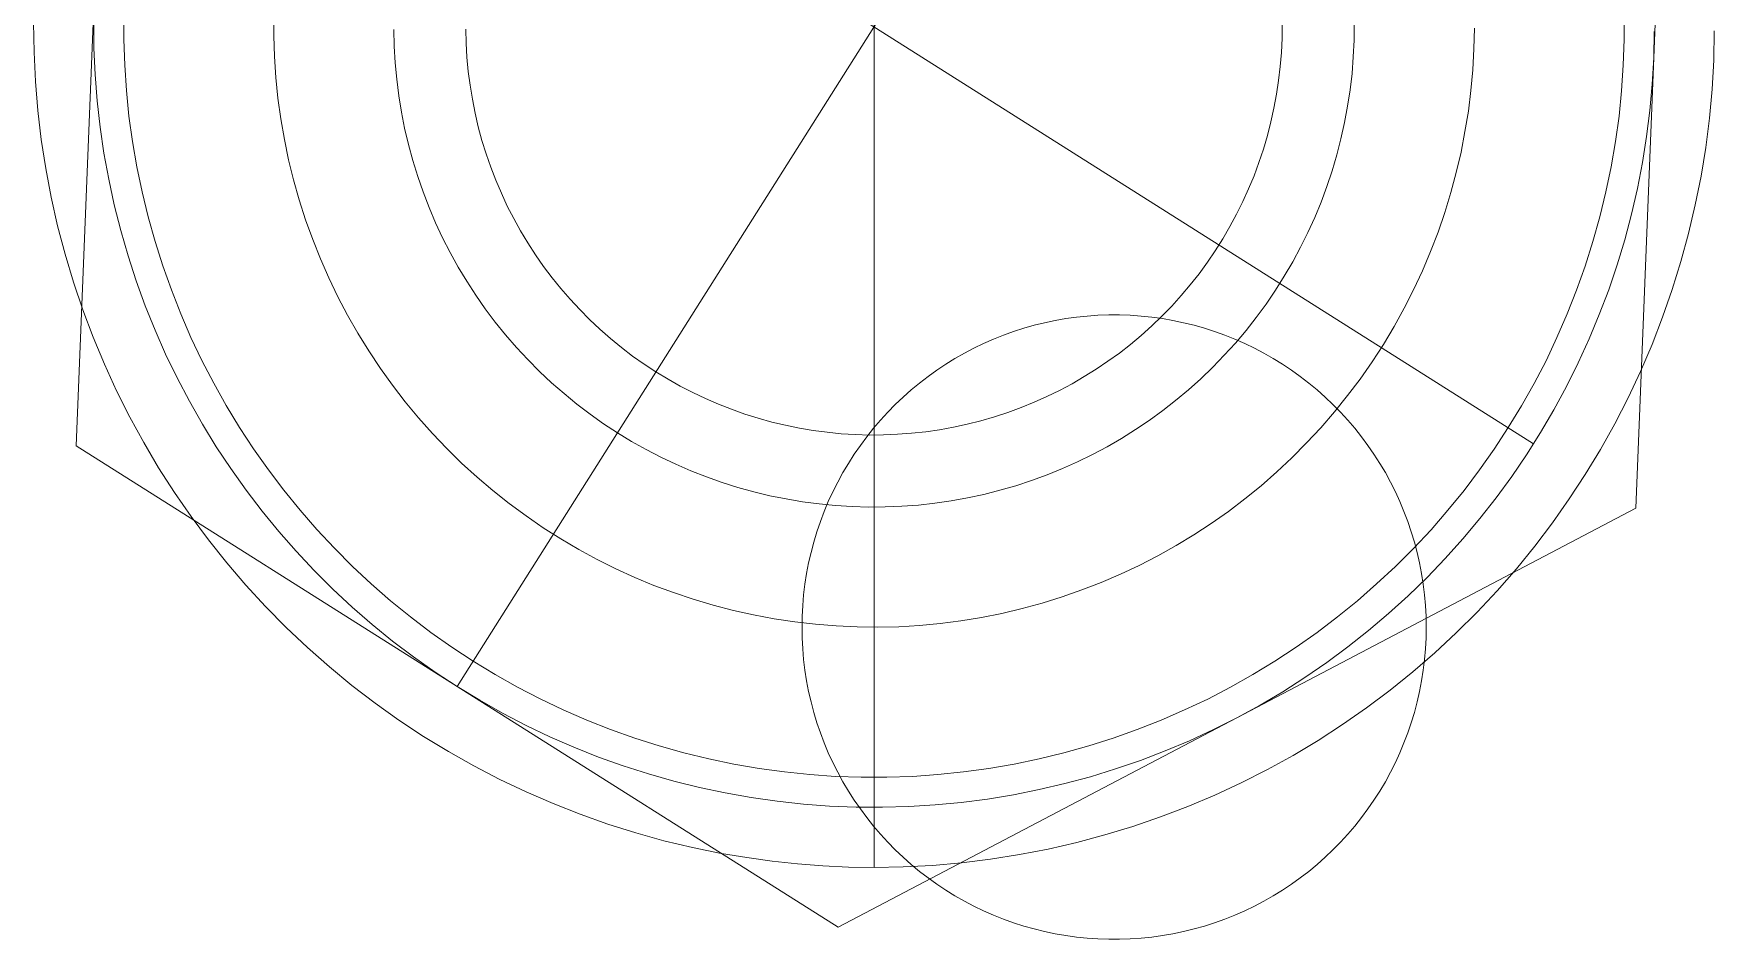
# Model space of a CAD drawing. Header units: millimetres. Extents: x -402 to 3954, y -41 to 3282.
# Drawn here: x 1657.63 to 1671.63, y 1640.31 to 1647.85 of the extents above; entities that cross this region are included whole.
import ezdxf

# ---------------------------------------------------------------- set-up
doc = ezdxf.new("R2010")
doc.units = ezdxf.units.MM
doc.layers.add('ZANO_R', color=7, linetype='Continuous', lineweight=0)

msp = doc.modelspace()

# ---------------------------------------------------------------- linework, layer by layer
at = {"layer": 'ZANO_R'}
for p, q in [((1664.632, 1640.905), (1664.632, 1654.905)), ((1661.159, 1642.41), (1668.104, 1653.4)), ((1670.126, 1644.433), (1659.137, 1651.377)), ((1671.276, 1651.395), (1671.126, 1647.646)), ((1657.987, 1644.415), (1658.137, 1648.165)), ((1657.635, 1647.693), (1657.632, 1647.937)), ((1658.132, 1647.945), (1658.134, 1647.726)), ((1658.382, 1648.013), (1658.382, 1647.799)), ((1659.632, 1647.829), (1659.632, 1648.003)), ((1668.03, 1647.809), (1668.031, 1647.926)), ((1668.631, 1647.93), (1668.63, 1647.792)), ((1670.881, 1648.011), (1670.881, 1647.798)), ((1658.382, 1647.799), (1658.39, 1647.586)), ((1659.638, 1647.656), (1659.632, 1647.829)), ((1660.635, 1647.743), (1660.632, 1647.881)), ((1661.232, 1647.884), (1661.234, 1647.767)), ((1668.025, 1647.691), (1668.03, 1647.809)), ((1668.63, 1647.792), (1668.624, 1647.654)), ((1669.632, 1647.894), (1669.628, 1647.721)), ((1670.881, 1647.798), (1670.873, 1647.585)), ((1671.126, 1647.646), (1671.131, 1647.865)), ((1671.626, 1647.627), (1671.631, 1647.871)), ((1657.646, 1647.45), (1657.635, 1647.693)), ((1658.134, 1647.726), (1658.144, 1647.506)), ((1659.649, 1647.483), (1659.638, 1647.656)), ((1660.643, 1647.605), (1660.635, 1647.743)), ((1661.234, 1647.767), (1661.241, 1647.65)), ((1661.241, 1647.65), (1661.252, 1647.533)), ((1668.015, 1647.574), (1668.025, 1647.691)), ((1668.624, 1647.654), (1668.613, 1647.516)), ((1669.628, 1647.721), (1669.619, 1647.547)), ((1671.126, 1647.646), (1670.977, 1643.896)), ((1671.114, 1647.426), (1671.126, 1647.646)), ((1658.144, 1647.506), (1658.161, 1647.287)), ((1658.39, 1647.586), (1658.404, 1647.373)), ((1660.656, 1647.467), (1660.643, 1647.605)), ((1661.252, 1647.533), (1661.267, 1647.417)), ((1668.002, 1647.458), (1668.015, 1647.574)), ((1668.613, 1647.516), (1668.597, 1647.379)), ((1669.619, 1647.547), (1669.603, 1647.375)), ((1670.873, 1647.585), (1670.859, 1647.372)), ((1671.612, 1647.384), (1671.626, 1647.627)), ((1657.666, 1647.207), (1657.646, 1647.45)), ((1658.404, 1647.373), (1658.426, 1647.161)), ((1659.667, 1647.31), (1659.649, 1647.483)), ((1660.673, 1647.33), (1660.656, 1647.467)), ((1661.267, 1647.417), (1661.286, 1647.301)), ((1667.984, 1647.342), (1668.002, 1647.458)), ((1668.597, 1647.379), (1668.576, 1647.242)), ((1669.603, 1647.375), (1669.582, 1647.202)), ((1670.859, 1647.372), (1670.837, 1647.159)), ((1671.094, 1647.208), (1671.114, 1647.426)), ((1671.59, 1647.142), (1671.612, 1647.384)), ((1658.161, 1647.287), (1658.185, 1647.069)), ((1659.691, 1647.138), (1659.667, 1647.31)), ((1660.695, 1647.194), (1660.673, 1647.33)), ((1661.286, 1647.301), (1661.309, 1647.186)), ((1667.938, 1647.112), (1667.963, 1647.226)), ((1667.963, 1647.226), (1667.984, 1647.342)), ((1668.576, 1647.242), (1668.551, 1647.106)), ((1657.695, 1646.965), (1657.666, 1647.207)), ((1658.426, 1647.161), (1658.455, 1646.949)), ((1659.72, 1646.967), (1659.691, 1647.138)), ((1660.722, 1647.059), (1660.695, 1647.194)), ((1661.309, 1647.186), (1661.335, 1647.071)), ((1667.908, 1646.998), (1667.938, 1647.112)), ((1668.551, 1647.106), (1668.521, 1646.972)), ((1669.582, 1647.202), (1669.554, 1647.031)), ((1670.837, 1647.159), (1670.808, 1646.948)), ((1671.067, 1646.99), (1671.094, 1647.208)), ((1671.559, 1646.9), (1671.59, 1647.142)), ((1657.732, 1646.724), (1657.695, 1646.965)), ((1658.185, 1647.069), (1658.217, 1646.852)), ((1658.455, 1646.949), (1658.491, 1646.739)), ((1659.756, 1646.797), (1659.72, 1646.967)), ((1660.754, 1646.924), (1660.722, 1647.059)), ((1661.335, 1647.071), (1661.366, 1646.958)), ((1661.366, 1646.958), (1661.401, 1646.846)), ((1667.875, 1646.885), (1667.908, 1646.998)), ((1668.521, 1646.972), (1668.487, 1646.838)), ((1669.554, 1647.031), (1669.521, 1646.861)), ((1670.808, 1646.948), (1670.771, 1646.738)), ((1671.032, 1646.773), (1671.067, 1646.99)), ((1658.217, 1646.852), (1658.257, 1646.636)), ((1660.79, 1646.791), (1660.754, 1646.924)), ((1661.401, 1646.846), (1661.439, 1646.735)), ((1667.838, 1646.774), (1667.875, 1646.885)), ((1668.487, 1646.838), (1668.447, 1646.706)), ((1669.521, 1646.861), (1669.482, 1646.692)), ((1671.52, 1646.66), (1671.559, 1646.9)), ((1657.777, 1646.485), (1657.732, 1646.724)), ((1658.491, 1646.739), (1658.535, 1646.53)), ((1659.797, 1646.629), (1659.756, 1646.797)), ((1660.831, 1646.659), (1660.79, 1646.791)), ((1661.439, 1646.735), (1661.481, 1646.626)), ((1667.752, 1646.556), (1667.797, 1646.664)), ((1667.797, 1646.664), (1667.838, 1646.774)), ((1668.447, 1646.706), (1668.404, 1646.575)), ((1669.482, 1646.692), (1669.437, 1646.524)), ((1670.771, 1646.738), (1670.728, 1646.529)), ((1670.99, 1646.558), (1671.032, 1646.773)), ((1658.257, 1646.636), (1658.303, 1646.421)), ((1658.535, 1646.53), (1658.585, 1646.323)), ((1659.844, 1646.462), (1659.797, 1646.629)), ((1660.876, 1646.529), (1660.831, 1646.659)), ((1660.926, 1646.4), (1660.876, 1646.529)), ((1661.481, 1646.626), (1661.528, 1646.518)), ((1667.704, 1646.449), (1667.752, 1646.556)), ((1668.404, 1646.575), (1668.356, 1646.445)), ((1669.437, 1646.524), (1669.386, 1646.358)), ((1670.728, 1646.529), (1670.678, 1646.321)), ((1670.941, 1646.344), (1670.99, 1646.558)), ((1671.472, 1646.421), (1671.52, 1646.66)), ((1657.831, 1646.247), (1657.777, 1646.485)), ((1658.303, 1646.421), (1658.357, 1646.209)), ((1659.897, 1646.296), (1659.844, 1646.462)), ((1660.98, 1646.273), (1660.926, 1646.4)), ((1661.528, 1646.518), (1661.577, 1646.411)), ((1661.577, 1646.411), (1661.631, 1646.307)), ((1667.652, 1646.344), (1667.704, 1646.449)), ((1668.356, 1646.445), (1668.303, 1646.317)), ((1671.417, 1646.184), (1671.472, 1646.421)), ((1657.893, 1646.011), (1657.831, 1646.247)), ((1658.585, 1646.323), (1658.643, 1646.117)), ((1659.956, 1646.133), (1659.897, 1646.296)), ((1661.038, 1646.148), (1660.98, 1646.273)), ((1661.631, 1646.307), (1661.688, 1646.204)), ((1667.596, 1646.24), (1667.652, 1646.344)), ((1668.303, 1646.317), (1668.246, 1646.192)), ((1669.386, 1646.358), (1669.33, 1646.194)), ((1670.678, 1646.321), (1670.62, 1646.116)), ((1670.885, 1646.131), (1670.941, 1646.344)), ((1658.357, 1646.209), (1658.418, 1645.998)), ((1658.643, 1646.117), (1658.707, 1645.914)), ((1660.02, 1645.972), (1659.956, 1646.133)), ((1661.101, 1646.025), (1661.038, 1646.148)), ((1661.688, 1646.204), (1661.748, 1646.104)), ((1661.748, 1646.104), (1661.812, 1646.005)), ((1667.474, 1646.04), (1667.537, 1646.139)), ((1667.537, 1646.139), (1667.596, 1646.24)), ((1668.246, 1646.192), (1668.185, 1646.068)), ((1669.33, 1646.194), (1669.267, 1646.032)), ((1670.62, 1646.116), (1670.555, 1645.912)), ((1670.821, 1645.921), (1670.885, 1646.131)), ((1671.353, 1645.949), (1671.417, 1646.184)), ((1657.963, 1645.778), (1657.893, 1646.011)), ((1658.418, 1645.998), (1658.486, 1645.789)), ((1660.09, 1645.813), (1660.02, 1645.972)), ((1661.168, 1645.904), (1661.101, 1646.025)), ((1661.812, 1646.005), (1661.879, 1645.909)), ((1667.408, 1645.943), (1667.474, 1646.04)), ((1668.185, 1646.068), (1668.119, 1645.946)), ((1669.267, 1646.032), (1669.199, 1645.872)), ((1658.707, 1645.914), (1658.779, 1645.713)), ((1661.239, 1645.786), (1661.168, 1645.904)), ((1661.879, 1645.909), (1661.95, 1645.815)), ((1667.266, 1645.756), (1667.339, 1645.848)), ((1667.339, 1645.848), (1667.408, 1645.943)), ((1668.049, 1645.827), (1667.976, 1645.71)), ((1668.119, 1645.946), (1668.049, 1645.827)), ((1669.199, 1645.872), (1669.126, 1645.715)), ((1670.555, 1645.912), (1670.484, 1645.711)), ((1670.751, 1645.713), (1670.821, 1645.921)), ((1671.28, 1645.716), (1671.353, 1645.949)), ((1658.041, 1645.547), (1657.963, 1645.778)), ((1658.486, 1645.789), (1658.561, 1645.582)), ((1658.779, 1645.713), (1658.857, 1645.514)), ((1660.166, 1645.657), (1660.09, 1645.813)), ((1661.314, 1645.67), (1661.239, 1645.786)), ((1661.95, 1645.815), (1662.024, 1645.724)), ((1662.024, 1645.724), (1662.1, 1645.635)), ((1667.19, 1645.666), (1667.266, 1645.756)), ((1667.976, 1645.71), (1667.898, 1645.596)), ((1669.126, 1645.715), (1669.047, 1645.56)), ((1670.484, 1645.711), (1670.406, 1645.513)), ((1670.673, 1645.508), (1670.751, 1645.713)), ((1671.2, 1645.486), (1671.28, 1645.716)), ((1658.127, 1645.319), (1658.041, 1645.547)), ((1658.561, 1645.582), (1658.643, 1645.379)), ((1660.246, 1645.503), (1660.166, 1645.657)), ((1661.394, 1645.557), (1661.314, 1645.67)), ((1661.477, 1645.446), (1661.394, 1645.557)), ((1662.1, 1645.635), (1662.18, 1645.549)), ((1662.18, 1645.549), (1662.263, 1645.466)), ((1667.03, 1645.495), (1667.111, 1645.579)), ((1667.111, 1645.579), (1667.19, 1645.666)), ((1667.898, 1645.596), (1667.816, 1645.485)), ((1669.047, 1645.56), (1668.963, 1645.408)), ((1658.857, 1645.514), (1658.942, 1645.318)), ((1660.332, 1645.352), (1660.246, 1645.503)), ((1661.563, 1645.339), (1661.477, 1645.446)), ((1662.263, 1645.466), (1662.349, 1645.386)), ((1665.879, 1645.394), (1665.966, 1645.419)), ((1665.966, 1645.419), (1666.053, 1645.44)), ((1666.053, 1645.44), (1666.141, 1645.458)), ((1666.141, 1645.458), (1666.229, 1645.474)), ((1666.229, 1645.474), (1666.318, 1645.486)), ((1666.318, 1645.486), (1666.407, 1645.496)), ((1666.407, 1645.496), (1666.497, 1645.502)), ((1666.497, 1645.502), (1666.587, 1645.505)), ((1666.587, 1645.505), (1666.676, 1645.505)), ((1666.676, 1645.505), (1666.766, 1645.502)), ((1666.766, 1645.502), (1666.856, 1645.496)), ((1666.856, 1645.496), (1666.945, 1645.486)), ((1666.858, 1645.335), (1666.945, 1645.414)), ((1666.945, 1645.414), (1667.03, 1645.495)), ((1666.945, 1645.486), (1667.034, 1645.474)), ((1667.034, 1645.474), (1667.122, 1645.458)), ((1667.122, 1645.458), (1667.21, 1645.44)), ((1667.21, 1645.44), (1667.297, 1645.419)), ((1667.297, 1645.419), (1667.384, 1645.394)), ((1667.816, 1645.485), (1667.731, 1645.376)), ((1668.963, 1645.408), (1668.874, 1645.259)), ((1670.406, 1645.513), (1670.32, 1645.317)), ((1670.589, 1645.305), (1670.673, 1645.508)), ((1671.112, 1645.259), (1671.2, 1645.486)), ((1658.221, 1645.094), (1658.127, 1645.319)), ((1658.643, 1645.379), (1658.731, 1645.178)), ((1658.942, 1645.318), (1659.034, 1645.126)), ((1660.424, 1645.205), (1660.332, 1645.352)), ((1661.654, 1645.235), (1661.563, 1645.339)), ((1662.349, 1645.386), (1662.437, 1645.308)), ((1662.437, 1645.308), (1662.528, 1645.234)), ((1665.463, 1645.228), (1665.544, 1645.267)), ((1665.544, 1645.267), (1665.626, 1645.303)), ((1665.626, 1645.303), (1665.71, 1645.336)), ((1665.71, 1645.336), (1665.794, 1645.367)), ((1665.794, 1645.367), (1665.879, 1645.394)), ((1666.768, 1645.26), (1666.858, 1645.335)), ((1667.384, 1645.394), (1667.469, 1645.367)), ((1667.469, 1645.367), (1667.553, 1645.336)), ((1667.642, 1645.271), (1667.549, 1645.169)), ((1667.553, 1645.336), (1667.637, 1645.303)), ((1667.637, 1645.303), (1667.719, 1645.267)), ((1667.731, 1645.376), (1667.642, 1645.271)), ((1667.719, 1645.267), (1667.8, 1645.228)), ((1670.32, 1645.317), (1670.229, 1645.124)), ((1670.498, 1645.105), (1670.589, 1645.305)), ((1658.731, 1645.178), (1658.827, 1644.98)), ((1659.034, 1645.126), (1659.132, 1644.936)), ((1660.52, 1645.06), (1660.424, 1645.205)), ((1661.748, 1645.133), (1661.654, 1645.235)), ((1661.845, 1645.035), (1661.748, 1645.133)), ((1662.528, 1645.234), (1662.621, 1645.163)), ((1662.621, 1645.163), (1662.717, 1645.095)), ((1665.229, 1645.095), (1665.306, 1645.142)), ((1665.306, 1645.142), (1665.384, 1645.186)), ((1665.384, 1645.186), (1665.463, 1645.228)), ((1666.58, 1645.119), (1666.675, 1645.188)), ((1666.675, 1645.188), (1666.768, 1645.26)), ((1667.549, 1645.169), (1667.453, 1645.07)), ((1667.8, 1645.228), (1667.879, 1645.186)), ((1667.879, 1645.186), (1667.957, 1645.142)), ((1667.957, 1645.142), (1668.034, 1645.095)), ((1668.874, 1645.259), (1668.78, 1645.114)), ((1670.229, 1645.124), (1670.131, 1644.935)), ((1671.016, 1645.035), (1671.112, 1645.259)), ((1658.322, 1644.873), (1658.221, 1645.094)), ((1660.621, 1644.919), (1660.52, 1645.06)), ((1661.946, 1644.941), (1661.845, 1645.035)), ((1662.717, 1645.095), (1662.815, 1645.031)), ((1662.815, 1645.031), (1662.916, 1644.97)), ((1665.01, 1644.938), (1665.082, 1644.993)), ((1665.082, 1644.993), (1665.155, 1645.045)), ((1665.155, 1645.045), (1665.229, 1645.095)), ((1666.281, 1644.932), (1666.383, 1644.991)), ((1666.383, 1644.991), (1666.483, 1645.053)), ((1666.483, 1645.053), (1666.58, 1645.119)), ((1667.453, 1645.07), (1667.353, 1644.974)), ((1668.034, 1645.095), (1668.108, 1645.045)), ((1668.108, 1645.045), (1668.181, 1644.993)), ((1668.181, 1644.993), (1668.253, 1644.938)), ((1668.78, 1645.114), (1668.68, 1644.971)), ((1670.4, 1644.909), (1670.498, 1645.105)), ((1670.912, 1644.815), (1671.016, 1645.035)), ((1658.432, 1644.655), (1658.322, 1644.873)), ((1658.827, 1644.98), (1658.929, 1644.786)), ((1659.132, 1644.936), (1659.236, 1644.75)), ((1660.727, 1644.782), (1660.621, 1644.919)), ((1662.05, 1644.85), (1661.946, 1644.941)), ((1662.157, 1644.763), (1662.05, 1644.85)), ((1662.916, 1644.97), (1663.018, 1644.912)), ((1663.018, 1644.912), (1663.122, 1644.859)), ((1663.122, 1644.859), (1663.228, 1644.808)), ((1664.874, 1644.821), (1664.941, 1644.881)), ((1664.941, 1644.881), (1665.01, 1644.938)), ((1666.072, 1644.826), (1666.178, 1644.877)), ((1666.178, 1644.877), (1666.281, 1644.932)), ((1667.25, 1644.882), (1667.144, 1644.793)), ((1667.353, 1644.974), (1667.25, 1644.882)), ((1668.253, 1644.938), (1668.322, 1644.881)), ((1668.322, 1644.881), (1668.389, 1644.821)), ((1668.68, 1644.971), (1668.576, 1644.833)), ((1670.131, 1644.935), (1670.026, 1644.749)), ((1670.295, 1644.716), (1670.4, 1644.909)), ((1658.929, 1644.786), (1659.038, 1644.595)), ((1659.236, 1644.75), (1659.347, 1644.568)), ((1660.838, 1644.648), (1660.727, 1644.782)), ((1662.267, 1644.679), (1662.157, 1644.763)), ((1663.228, 1644.808), (1663.336, 1644.762)), ((1663.336, 1644.762), (1663.445, 1644.719)), ((1663.445, 1644.719), (1663.556, 1644.68)), ((1664.746, 1644.695), (1664.809, 1644.759)), ((1664.809, 1644.759), (1664.874, 1644.821)), ((1665.746, 1644.693), (1665.857, 1644.734)), ((1665.857, 1644.734), (1665.965, 1644.778)), ((1665.965, 1644.778), (1666.072, 1644.826)), ((1667.036, 1644.708), (1666.924, 1644.627)), ((1667.144, 1644.793), (1667.036, 1644.708)), ((1668.389, 1644.821), (1668.454, 1644.759)), ((1668.454, 1644.759), (1668.517, 1644.695)), ((1668.576, 1644.833), (1668.467, 1644.698)), ((1670.026, 1644.749), (1669.915, 1644.567)), ((1670.184, 1644.526), (1670.295, 1644.716)), ((1670.801, 1644.598), (1670.912, 1644.815)), ((1658.549, 1644.442), (1658.432, 1644.655)), ((1659.038, 1644.595), (1659.153, 1644.408)), ((1659.347, 1644.568), (1659.464, 1644.389)), ((1660.953, 1644.518), (1660.838, 1644.648)), ((1662.379, 1644.599), (1662.267, 1644.679)), ((1662.495, 1644.524), (1662.379, 1644.599)), ((1663.556, 1644.68), (1663.668, 1644.645)), ((1663.668, 1644.645), (1663.781, 1644.613)), ((1663.781, 1644.613), (1663.895, 1644.586)), ((1663.895, 1644.586), (1664.01, 1644.562)), ((1664.01, 1644.562), (1664.126, 1644.543)), ((1664.627, 1644.561), (1664.685, 1644.629)), ((1664.685, 1644.629), (1664.746, 1644.695)), ((1665.178, 1644.549), (1665.294, 1644.57)), ((1665.294, 1644.57), (1665.408, 1644.595)), ((1665.408, 1644.595), (1665.522, 1644.624)), ((1665.522, 1644.624), (1665.635, 1644.657)), ((1665.635, 1644.657), (1665.746, 1644.693)), ((1666.924, 1644.627), (1666.809, 1644.55)), ((1668.353, 1644.566), (1668.235, 1644.439)), ((1668.467, 1644.698), (1668.353, 1644.566)), ((1668.517, 1644.695), (1668.578, 1644.629)), ((1668.578, 1644.629), (1668.636, 1644.561)), ((1669.798, 1644.388), (1669.915, 1644.567)), ((1670.682, 1644.385), (1670.801, 1644.598)), ((1658.673, 1644.232), (1658.549, 1644.442)), ((1661.073, 1644.393), (1660.953, 1644.518)), ((1662.613, 1644.452), (1662.495, 1644.524)), ((1662.733, 1644.384), (1662.613, 1644.452)), ((1664.126, 1644.543), (1664.242, 1644.528)), ((1664.242, 1644.528), (1664.359, 1644.516)), ((1664.359, 1644.516), (1664.476, 1644.509)), ((1664.476, 1644.509), (1664.594, 1644.505)), ((1664.518, 1644.419), (1664.571, 1644.491)), ((1664.571, 1644.491), (1664.627, 1644.561)), ((1664.594, 1644.505), (1664.711, 1644.506)), ((1664.711, 1644.506), (1664.828, 1644.511)), ((1664.828, 1644.511), (1664.945, 1644.52)), ((1664.945, 1644.52), (1665.062, 1644.533)), ((1665.062, 1644.533), (1665.178, 1644.549)), ((1666.692, 1644.477), (1666.573, 1644.408)), ((1666.809, 1644.55), (1666.692, 1644.477)), ((1668.235, 1644.439), (1668.113, 1644.316)), ((1668.636, 1644.561), (1668.692, 1644.491)), ((1668.692, 1644.491), (1668.745, 1644.419)), ((1670.067, 1644.341), (1670.184, 1644.526)), ((1661.159, 1642.41), (1657.987, 1644.415)), ((1659.153, 1644.408), (1659.274, 1644.225)), ((1659.464, 1644.389), (1659.587, 1644.215)), ((1661.197, 1644.271), (1661.073, 1644.393)), ((1662.856, 1644.321), (1662.733, 1644.384)), ((1662.981, 1644.262), (1662.856, 1644.321)), ((1664.418, 1644.269), (1664.467, 1644.345)), ((1664.467, 1644.345), (1664.518, 1644.419)), ((1666.327, 1644.282), (1666.201, 1644.226)), ((1666.451, 1644.343), (1666.327, 1644.282)), ((1666.573, 1644.408), (1666.451, 1644.343)), ((1668.113, 1644.316), (1667.986, 1644.198)), ((1668.745, 1644.419), (1668.796, 1644.345)), ((1668.796, 1644.345), (1668.845, 1644.269)), ((1669.675, 1644.214), (1669.798, 1644.388)), ((1669.944, 1644.159), (1670.067, 1644.341)), ((1670.556, 1644.177), (1670.682, 1644.385)), ((1658.804, 1644.027), (1658.673, 1644.232)), ((1659.274, 1644.225), (1659.401, 1644.046)), ((1659.587, 1644.215), (1659.716, 1644.045)), ((1661.325, 1644.154), (1661.197, 1644.271)), ((1661.457, 1644.042), (1661.325, 1644.154)), ((1663.107, 1644.207), (1662.981, 1644.262)), ((1663.236, 1644.157), (1663.107, 1644.207)), ((1663.366, 1644.111), (1663.236, 1644.157)), ((1664.329, 1644.113), (1664.372, 1644.192)), ((1664.372, 1644.192), (1664.418, 1644.269)), ((1666.073, 1644.174), (1665.943, 1644.126)), ((1666.201, 1644.226), (1666.073, 1644.174)), ((1667.986, 1644.198), (1667.856, 1644.083)), ((1668.845, 1644.269), (1668.891, 1644.192)), ((1668.891, 1644.192), (1668.934, 1644.113)), ((1669.546, 1644.044), (1669.675, 1644.214)), ((1669.814, 1643.982), (1669.944, 1644.159)), ((1670.423, 1643.973), (1670.556, 1644.177)), ((1658.943, 1643.826), (1658.804, 1644.027)), ((1659.401, 1644.046), (1659.534, 1643.872)), ((1659.716, 1644.045), (1659.851, 1643.879)), ((1661.593, 1643.934), (1661.457, 1644.042)), ((1663.498, 1644.069), (1663.366, 1644.111)), ((1663.631, 1644.032), (1663.498, 1644.069)), ((1663.765, 1644), (1663.631, 1644.032)), ((1664.251, 1643.952), (1664.289, 1644.033)), ((1664.289, 1644.033), (1664.329, 1644.113)), ((1665.545, 1644.011), (1665.41, 1643.982)), ((1665.679, 1644.045), (1665.545, 1644.011)), ((1665.812, 1644.083), (1665.679, 1644.045)), ((1665.943, 1644.126), (1665.812, 1644.083)), ((1667.856, 1644.083), (1667.721, 1643.974)), ((1668.934, 1644.113), (1668.974, 1644.033)), ((1668.974, 1644.033), (1669.012, 1643.952)), ((1669.411, 1643.878), (1669.546, 1644.044)), ((1659.534, 1643.872), (1659.674, 1643.702)), ((1659.851, 1643.879), (1659.991, 1643.718)), ((1661.733, 1643.831), (1661.593, 1643.934)), ((1663.901, 1643.973), (1663.765, 1644)), ((1664.037, 1643.95), (1663.901, 1643.973)), ((1664.174, 1643.932), (1664.037, 1643.95)), ((1664.311, 1643.918), (1664.174, 1643.932)), ((1664.185, 1643.785), (1664.217, 1643.869)), ((1664.217, 1643.869), (1664.251, 1643.952)), ((1664.449, 1643.909), (1664.311, 1643.918)), ((1664.587, 1643.905), (1664.449, 1643.909)), ((1664.725, 1643.906), (1664.587, 1643.905)), ((1664.863, 1643.912), (1664.725, 1643.906)), ((1665.001, 1643.922), (1664.863, 1643.912)), ((1665.138, 1643.937), (1665.001, 1643.922)), ((1665.275, 1643.957), (1665.138, 1643.937)), ((1665.41, 1643.982), (1665.275, 1643.957)), ((1667.583, 1643.869), (1667.441, 1643.769)), ((1667.721, 1643.974), (1667.583, 1643.869)), ((1670.977, 1643.896), (1667.654, 1642.151)), ((1669.012, 1643.952), (1669.046, 1643.869)), ((1669.046, 1643.869), (1669.078, 1643.785)), ((1669.271, 1643.717), (1669.411, 1643.878)), ((1669.679, 1643.809), (1669.814, 1643.982)), ((1670.282, 1643.774), (1670.423, 1643.973)), ((1659.088, 1643.631), (1658.943, 1643.826)), ((1661.876, 1643.733), (1661.733, 1643.831)), ((1662.023, 1643.64), (1661.876, 1643.733)), ((1664.156, 1643.7), (1664.185, 1643.785)), ((1667.441, 1643.769), (1667.296, 1643.674)), ((1669.078, 1643.785), (1669.107, 1643.7)), ((1669.537, 1643.641), (1669.679, 1643.809)), ((1670.135, 1643.58), (1670.282, 1643.774)), ((1659.24, 1643.441), (1659.088, 1643.631)), ((1659.674, 1643.702), (1659.818, 1643.537)), ((1659.991, 1643.718), (1660.137, 1643.562)), ((1662.172, 1643.552), (1662.023, 1643.64)), ((1664.107, 1643.527), (1664.13, 1643.614)), ((1664.13, 1643.614), (1664.156, 1643.7)), ((1667.147, 1643.584), (1666.996, 1643.499)), ((1667.296, 1643.674), (1667.147, 1643.584)), ((1669.107, 1643.7), (1669.133, 1643.614)), ((1669.125, 1643.561), (1669.271, 1643.717)), ((1669.133, 1643.614), (1669.156, 1643.527)), ((1669.39, 1643.478), (1669.537, 1643.641)), ((1659.818, 1643.537), (1659.969, 1643.377)), ((1660.137, 1643.562), (1660.288, 1643.411)), ((1662.325, 1643.469), (1662.172, 1643.552)), ((1662.48, 1643.392), (1662.325, 1643.469)), ((1664.087, 1643.44), (1664.107, 1643.527)), ((1666.996, 1643.499), (1666.841, 1643.42)), ((1668.974, 1643.411), (1669.125, 1643.561)), ((1669.156, 1643.527), (1669.176, 1643.44)), ((1669.238, 1643.32), (1669.39, 1643.478)), ((1669.982, 1643.391), (1670.135, 1643.58)), ((1659.399, 1643.256), (1659.24, 1643.441)), ((1659.969, 1643.377), (1660.124, 1643.222)), ((1660.288, 1643.411), (1660.444, 1643.266)), ((1662.638, 1643.32), (1662.48, 1643.392)), ((1662.798, 1643.253), (1662.638, 1643.32)), ((1664.056, 1643.263), (1664.07, 1643.352)), ((1664.07, 1643.352), (1664.087, 1643.44)), ((1666.684, 1643.346), (1666.525, 1643.278)), ((1666.841, 1643.42), (1666.684, 1643.346)), ((1668.818, 1643.265), (1668.974, 1643.411)), ((1669.081, 1643.167), (1669.238, 1643.32)), ((1669.176, 1643.44), (1669.193, 1643.352)), ((1669.193, 1643.352), (1669.207, 1643.263)), ((1669.821, 1643.208), (1669.982, 1643.391)), ((1659.564, 1643.076), (1659.399, 1643.256)), ((1660.124, 1643.222), (1660.285, 1643.072)), ((1660.444, 1643.266), (1660.605, 1643.125)), ((1662.961, 1643.193), (1662.798, 1643.253)), ((1663.126, 1643.137), (1662.961, 1643.193)), ((1664.038, 1643.085), (1664.045, 1643.174)), ((1664.045, 1643.174), (1664.056, 1643.263)), ((1666.363, 1643.215), (1666.199, 1643.157)), ((1666.525, 1643.278), (1666.363, 1643.215)), ((1668.658, 1643.125), (1668.818, 1643.265)), ((1668.918, 1643.019), (1669.081, 1643.167)), ((1669.207, 1643.263), (1669.218, 1643.174)), ((1669.218, 1643.174), (1669.225, 1643.085)), ((1669.655, 1643.03), (1669.821, 1643.208)), ((1659.735, 1642.903), (1659.564, 1643.076)), ((1660.285, 1643.072), (1660.451, 1642.928)), ((1660.605, 1643.125), (1660.77, 1642.991)), ((1663.292, 1643.088), (1663.126, 1643.137)), ((1663.46, 1643.044), (1663.292, 1643.088)), ((1663.629, 1643.007), (1663.46, 1643.044)), ((1664.033, 1642.995), (1664.038, 1643.085)), ((1665.866, 1643.06), (1665.697, 1643.02)), ((1666.033, 1643.106), (1665.866, 1643.06)), ((1666.199, 1643.157), (1666.033, 1643.106)), ((1668.492, 1642.99), (1668.658, 1643.125)), ((1669.225, 1643.085), (1669.23, 1642.995)), ((1669.482, 1642.858), (1669.655, 1643.03)), ((1659.912, 1642.736), (1659.735, 1642.903)), ((1660.451, 1642.928), (1660.621, 1642.79)), ((1660.77, 1642.991), (1660.94, 1642.862)), ((1663.8, 1642.975), (1663.629, 1643.007)), ((1663.972, 1642.949), (1663.8, 1642.975)), ((1664.144, 1642.929), (1663.972, 1642.949)), ((1664.032, 1642.905), (1664.033, 1642.995)), ((1664.033, 1642.815), (1664.032, 1642.905)), ((1664.317, 1642.915), (1664.144, 1642.929)), ((1664.49, 1642.907), (1664.317, 1642.915)), ((1664.664, 1642.905), (1664.49, 1642.907)), ((1664.837, 1642.909), (1664.664, 1642.905)), ((1665.011, 1642.92), (1664.837, 1642.909)), ((1665.184, 1642.936), (1665.011, 1642.92)), ((1665.356, 1642.958), (1665.184, 1642.936)), ((1665.527, 1642.986), (1665.356, 1642.958)), ((1665.697, 1643.02), (1665.527, 1642.986)), ((1668.322, 1642.861), (1668.492, 1642.99)), ((1668.751, 1642.877), (1668.918, 1643.019)), ((1669.23, 1642.995), (1669.232, 1642.905)), ((1669.232, 1642.905), (1669.23, 1642.815)), ((1660.621, 1642.79), (1660.796, 1642.657)), ((1660.94, 1642.862), (1661.114, 1642.739)), ((1664.038, 1642.726), (1664.033, 1642.815)), ((1668.148, 1642.738), (1668.322, 1642.861)), ((1668.578, 1642.741), (1668.751, 1642.877)), ((1669.23, 1642.815), (1669.225, 1642.726)), ((1669.304, 1642.692), (1669.482, 1642.858)), ((1660.095, 1642.574), (1659.912, 1642.736)), ((1660.796, 1642.657), (1660.976, 1642.531)), ((1661.114, 1642.739), (1661.293, 1642.622)), ((1661.293, 1642.622), (1661.475, 1642.511)), ((1664.045, 1642.636), (1664.038, 1642.726)), ((1664.056, 1642.547), (1664.045, 1642.636)), ((1667.787, 1642.51), (1667.969, 1642.621)), ((1667.969, 1642.621), (1668.148, 1642.738)), ((1668.221, 1642.486), (1668.402, 1642.61)), ((1668.402, 1642.61), (1668.578, 1642.741)), ((1669.119, 1642.533), (1669.304, 1642.692)), ((1669.218, 1642.636), (1669.207, 1642.547)), ((1669.225, 1642.726), (1669.218, 1642.636)), ((1660.283, 1642.42), (1660.095, 1642.574)), ((1660.976, 1642.531), (1661.159, 1642.41)), ((1661.475, 1642.511), (1661.661, 1642.406)), ((1664.07, 1642.459), (1664.056, 1642.547)), ((1667.601, 1642.406), (1667.787, 1642.51)), ((1668.036, 1642.368), (1668.221, 1642.486)), ((1668.93, 1642.38), (1669.119, 1642.533)), ((1669.207, 1642.547), (1669.193, 1642.459)), ((1660.476, 1642.272), (1660.283, 1642.42)), ((1661.159, 1642.41), (1661.347, 1642.296)), ((1664.332, 1640.406), (1661.159, 1642.41)), ((1661.661, 1642.406), (1661.851, 1642.308)), ((1664.087, 1642.37), (1664.07, 1642.459)), ((1664.107, 1642.283), (1664.087, 1642.37)), ((1667.411, 1642.307), (1667.601, 1642.406)), ((1667.847, 1642.256), (1668.036, 1642.368)), ((1668.735, 1642.234), (1668.93, 1642.38)), ((1669.176, 1642.37), (1669.156, 1642.283)), ((1669.193, 1642.459), (1669.176, 1642.37)), ((1660.675, 1642.131), (1660.476, 1642.272)), ((1661.347, 1642.296), (1661.538, 1642.188)), ((1661.538, 1642.188), (1661.733, 1642.087)), ((1661.851, 1642.308), (1662.043, 1642.216)), ((1662.043, 1642.216), (1662.239, 1642.131)), ((1664.13, 1642.196), (1664.107, 1642.283)), ((1664.156, 1642.11), (1664.13, 1642.196)), ((1667.023, 1642.131), (1667.218, 1642.216)), ((1667.218, 1642.216), (1667.411, 1642.307)), ((1667.654, 1642.151), (1667.847, 1642.256)), ((1668.535, 1642.095), (1668.735, 1642.234)), ((1669.133, 1642.196), (1669.107, 1642.11)), ((1669.156, 1642.283), (1669.133, 1642.196)), ((1660.878, 1641.996), (1660.675, 1642.131)), ((1661.733, 1642.087), (1661.931, 1641.993)), ((1662.239, 1642.131), (1662.438, 1642.053)), ((1662.438, 1642.053), (1662.639, 1641.981)), ((1664.185, 1642.025), (1664.156, 1642.11)), ((1667.654, 1642.151), (1664.332, 1640.406)), ((1666.623, 1641.981), (1666.824, 1642.052)), ((1666.824, 1642.052), (1667.023, 1642.131)), ((1667.259, 1641.96), (1667.458, 1642.052)), ((1667.458, 1642.052), (1667.654, 1642.151)), ((1668.331, 1641.962), (1668.535, 1642.095)), ((1669.107, 1642.11), (1669.078, 1642.025)), ((1661.086, 1641.869), (1660.878, 1641.996)), ((1661.931, 1641.993), (1662.132, 1641.905)), ((1662.132, 1641.905), (1662.337, 1641.824)), ((1662.639, 1641.981), (1662.842, 1641.917)), ((1662.842, 1641.917), (1663.048, 1641.859)), ((1664.217, 1641.941), (1664.185, 1642.025)), ((1664.251, 1641.859), (1664.217, 1641.941)), ((1666.214, 1641.859), (1666.42, 1641.916)), ((1666.42, 1641.916), (1666.623, 1641.981)), ((1667.057, 1641.875), (1667.259, 1641.96)), ((1668.122, 1641.837), (1668.331, 1641.962)), ((1669.046, 1641.941), (1669.012, 1641.859)), ((1669.078, 1642.025), (1669.046, 1641.941)), ((1661.298, 1641.75), (1661.086, 1641.869)), ((1662.337, 1641.824), (1662.543, 1641.75)), ((1663.048, 1641.859), (1663.255, 1641.809)), ((1663.255, 1641.809), (1663.464, 1641.765)), ((1663.464, 1641.765), (1663.674, 1641.729)), ((1664.289, 1641.777), (1664.251, 1641.859)), ((1664.329, 1641.697), (1664.289, 1641.777)), ((1665.588, 1641.729), (1665.798, 1641.765)), ((1665.798, 1641.765), (1666.007, 1641.808)), ((1666.007, 1641.808), (1666.214, 1641.859)), ((1666.644, 1641.725), (1666.851, 1641.796)), ((1666.851, 1641.796), (1667.057, 1641.875)), ((1667.908, 1641.72), (1668.122, 1641.837)), ((1668.974, 1641.777), (1668.934, 1641.697)), ((1669.012, 1641.859), (1668.974, 1641.777)), ((1661.515, 1641.637), (1661.298, 1641.75)), ((1661.735, 1641.533), (1661.515, 1641.637)), ((1662.543, 1641.75), (1662.752, 1641.683)), ((1662.752, 1641.683), (1662.964, 1641.623)), ((1662.964, 1641.623), (1663.177, 1641.57)), ((1663.674, 1641.729), (1663.886, 1641.7)), ((1663.886, 1641.7), (1664.098, 1641.678)), ((1664.098, 1641.678), (1664.311, 1641.663)), ((1664.311, 1641.663), (1664.524, 1641.656)), ((1664.372, 1641.618), (1664.329, 1641.697)), ((1664.524, 1641.656), (1664.738, 1641.656)), ((1664.738, 1641.656), (1664.951, 1641.663)), ((1664.951, 1641.663), (1665.164, 1641.678)), ((1665.164, 1641.678), (1665.376, 1641.7)), ((1665.376, 1641.7), (1665.588, 1641.729)), ((1666.222, 1641.603), (1666.434, 1641.66)), ((1666.434, 1641.66), (1666.644, 1641.725)), ((1667.691, 1641.609), (1667.908, 1641.72)), ((1668.934, 1641.697), (1668.891, 1641.618)), ((1661.958, 1641.436), (1661.735, 1641.533)), ((1663.177, 1641.57), (1663.391, 1641.525)), ((1663.391, 1641.525), (1663.608, 1641.486)), ((1663.608, 1641.486), (1663.825, 1641.455)), ((1664.418, 1641.541), (1664.372, 1641.618)), ((1664.467, 1641.465), (1664.418, 1641.541)), ((1665.576, 1641.474), (1665.793, 1641.51)), ((1665.793, 1641.51), (1666.008, 1641.553)), ((1666.008, 1641.553), (1666.222, 1641.603)), ((1667.246, 1641.412), (1667.47, 1641.507)), ((1667.47, 1641.507), (1667.691, 1641.609)), ((1668.845, 1641.541), (1668.796, 1641.465)), ((1668.891, 1641.618), (1668.845, 1641.541)), ((1662.185, 1641.347), (1661.958, 1641.436)), ((1662.415, 1641.265), (1662.185, 1641.347)), ((1663.825, 1641.455), (1664.043, 1641.432)), ((1664.043, 1641.432), (1664.262, 1641.416)), ((1664.262, 1641.416), (1664.482, 1641.407)), ((1664.518, 1641.392), (1664.467, 1641.465)), ((1664.482, 1641.407), (1664.701, 1641.406)), ((1664.571, 1641.319), (1664.518, 1641.392)), ((1664.701, 1641.406), (1664.921, 1641.412)), ((1664.921, 1641.412), (1665.14, 1641.425)), ((1665.14, 1641.425), (1665.358, 1641.446)), ((1665.358, 1641.446), (1665.576, 1641.474)), ((1667.018, 1641.325), (1667.246, 1641.412)), ((1668.745, 1641.392), (1668.692, 1641.319)), ((1668.796, 1641.465), (1668.745, 1641.392)), ((1662.647, 1641.192), (1662.415, 1641.265)), ((1664.627, 1641.249), (1664.571, 1641.319)), ((1664.685, 1641.181), (1664.627, 1641.249)), ((1666.555, 1641.175), (1666.788, 1641.246)), ((1666.788, 1641.246), (1667.018, 1641.325)), ((1668.636, 1641.249), (1668.578, 1641.181)), ((1668.692, 1641.319), (1668.636, 1641.249)), ((1662.882, 1641.127), (1662.647, 1641.192)), ((1663.119, 1641.071), (1662.882, 1641.127)), ((1663.358, 1641.022), (1663.119, 1641.071)), ((1664.746, 1641.115), (1664.685, 1641.181)), ((1664.809, 1641.051), (1664.746, 1641.115)), ((1666.082, 1641.057), (1666.32, 1641.112)), ((1666.32, 1641.112), (1666.555, 1641.175)), ((1668.517, 1641.115), (1668.454, 1641.051)), ((1668.578, 1641.181), (1668.517, 1641.115)), ((1663.572, 1640.986), (1663.362, 1641.021)), ((1663.782, 1640.957), (1663.572, 1640.986)), ((1663.994, 1640.934), (1663.782, 1640.957)), ((1664.206, 1640.918), (1663.994, 1640.934)), ((1664.874, 1640.989), (1664.809, 1641.051)), ((1664.941, 1640.93), (1664.874, 1640.989)), ((1664.875, 1640.909), (1665.118, 1640.922)), ((1665.01, 1640.872), (1664.941, 1640.93)), ((1665.118, 1640.922), (1665.361, 1640.943)), ((1665.361, 1640.943), (1665.603, 1640.973)), ((1665.603, 1640.973), (1665.843, 1641.011)), ((1665.843, 1641.011), (1666.082, 1641.057)), ((1668.322, 1640.93), (1668.253, 1640.872)), ((1668.389, 1640.989), (1668.322, 1640.93)), ((1668.454, 1641.051), (1668.389, 1640.989)), ((1664.419, 1640.908), (1664.206, 1640.918)), ((1664.632, 1640.905), (1664.419, 1640.908)), ((1664.632, 1640.905), (1664.875, 1640.909)), ((1665.082, 1640.818), (1665.01, 1640.872)), ((1665.155, 1640.765), (1665.082, 1640.818)), ((1668.181, 1640.818), (1668.108, 1640.765)), ((1668.253, 1640.872), (1668.181, 1640.818)), ((1665.229, 1640.716), (1665.155, 1640.765)), ((1665.306, 1640.669), (1665.229, 1640.716)), ((1665.384, 1640.624), (1665.306, 1640.669)), ((1667.957, 1640.669), (1667.879, 1640.624)), ((1668.034, 1640.716), (1667.957, 1640.669)), ((1668.108, 1640.765), (1668.034, 1640.716)), ((1665.463, 1640.583), (1665.384, 1640.624)), ((1665.544, 1640.544), (1665.463, 1640.583)), ((1665.626, 1640.507), (1665.544, 1640.544)), ((1665.71, 1640.474), (1665.626, 1640.507)), ((1667.637, 1640.507), (1667.553, 1640.474)), ((1667.719, 1640.544), (1667.637, 1640.507)), ((1667.8, 1640.583), (1667.719, 1640.544)), ((1667.879, 1640.624), (1667.8, 1640.583)), ((1665.794, 1640.444), (1665.71, 1640.474)), ((1665.879, 1640.416), (1665.794, 1640.444)), ((1665.966, 1640.392), (1665.879, 1640.416)), ((1666.053, 1640.37), (1665.966, 1640.392)), ((1666.141, 1640.352), (1666.053, 1640.37)), ((1667.21, 1640.37), (1667.122, 1640.352)), ((1667.297, 1640.392), (1667.21, 1640.37)), ((1667.384, 1640.416), (1667.297, 1640.392)), ((1667.469, 1640.444), (1667.384, 1640.416)), ((1667.553, 1640.474), (1667.469, 1640.444)), ((1666.229, 1640.337), (1666.141, 1640.352)), ((1666.318, 1640.324), (1666.229, 1640.337)), ((1666.407, 1640.315), (1666.318, 1640.324)), ((1666.497, 1640.309), (1666.407, 1640.315)), ((1666.587, 1640.306), (1666.497, 1640.309)), ((1666.676, 1640.306), (1666.587, 1640.306)), ((1666.766, 1640.309), (1666.676, 1640.306)), ((1666.856, 1640.315), (1666.766, 1640.309)), ((1666.945, 1640.324), (1666.856, 1640.315)), ((1667.034, 1640.337), (1666.945, 1640.324)), ((1667.122, 1640.352), (1667.034, 1640.337))]:
    msp.add_line(p, q, dxfattribs=at)

doc.saveas('drawing.dxf')
